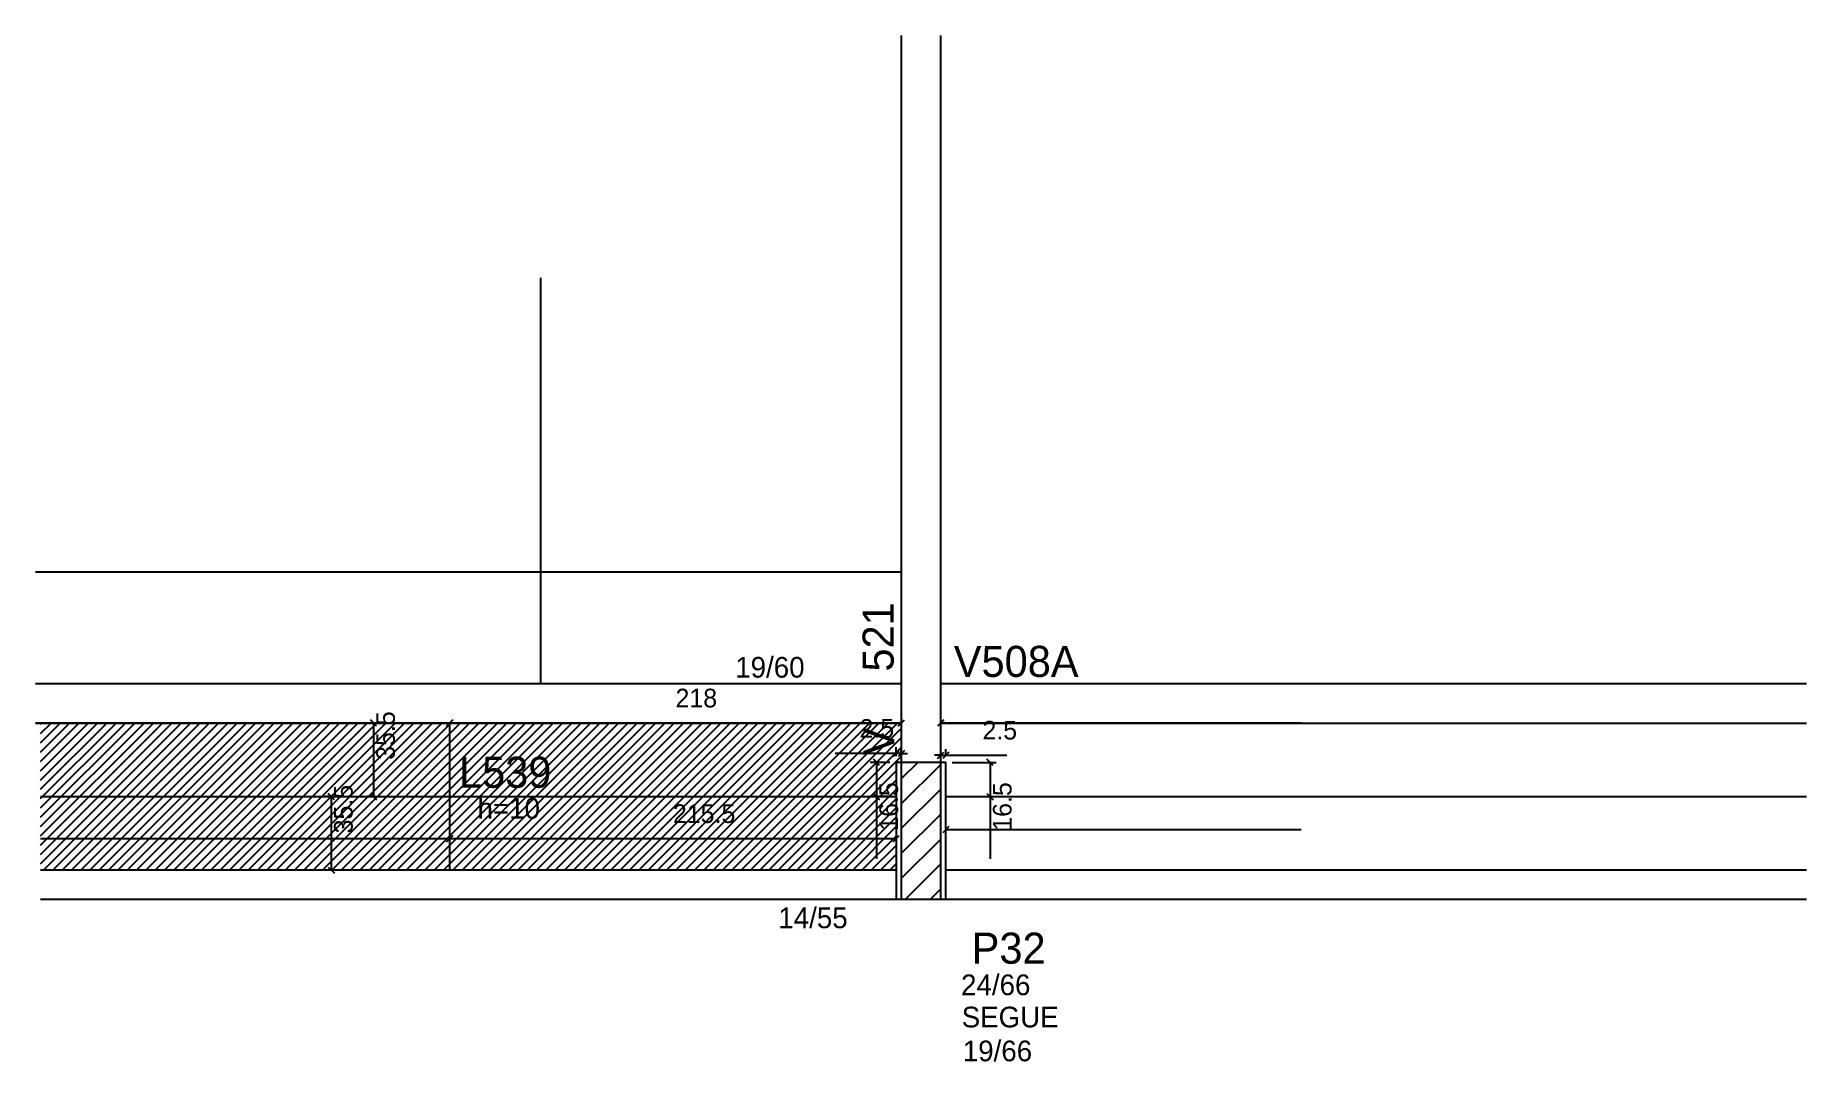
# Model space of a CAD drawing. Header units: metres. Extents: x 5363 to 6218, y 2392 to 2887.
import ezdxf

# ---------------------------------------------------------------- set-up
doc = ezdxf.new("R2010")
doc.units = ezdxf.units.M
for name, color, linetype in [('3', 7, 'Continuous'), ('4', 7, 'Continuous'), ('7', 7, 'Continuous'), ('COTA', 7, 'Continuous'), ('Painéis', 7, 'Continuous'), ('REAPROVEITAMENTO', 7, 'Continuous')]:
    doc.layers.add(name, color=color, linetype=linetype)

msp = doc.modelspace()

# ---------------------------------------------------------------- hatches: boundary and pattern name
at = {"layer": 'REAPROVEITAMENTO'}
h = msp.add_hatch(dxfattribs=at)
h.set_pattern_fill('ANSI31')
h.paths.add_polyline_path([(5780.53, 2535.94), (5778.03, 2535.94), (5778.22, 2483.94), (5365.22, 2483.94), (5365.22, 2554.94), (5780.72, 2554.94), (5780.53, 2535.94)])

# ---------------------------------------------------------------- linework, layer by layer
at = {"layer": '3', "color": 3, "lineweight": 25}
for p, q in [((5780.72, 2573.94), (5780.72, 2554.94)), ((5780.72, 2528.04), (5788.62, 2535.94)), ((5780.72, 2516.02), (5799.72, 2535.02)), ((5780.72, 2504), (5799.72, 2523)), ((5780.72, 2491.98), (5799.72, 2510.98)), ((5780.72, 2479.96), (5799.72, 2498.96)), ((5782.72, 2469.94), (5799.72, 2486.94)), ((5794.74, 2469.94), (5799.72, 2474.92))]:
    msp.add_line(p, q, dxfattribs=at)
for points in [[(5780.72, 2886.94), (5780.72, 2573.94)], [(5799.72, 2554.94), (5799.72, 2886.94)], [(5780.72, 2573.94), (5362.72, 2573.94)], [(6217.72, 2573.94), (5799.72, 2573.94)], [(5362.72, 2554.94), (5780.72, 2554.94)], [(5780.72, 2554.94), (5780.72, 2535.94)], [(5799.72, 2554.94), (6217.72, 2554.94)], [(5799.72, 2535.94), (5799.72, 2554.94)], [(5778.22, 2483.94), (5365.22, 2483.94)], [(6217.72, 2483.94), (5802.22, 2483.94)], [(5365.22, 2469.94), (5778.22, 2469.94)], [(5802.22, 2469.94), (6217.72, 2469.94)]]:
    msp.add_lwpolyline(points, dxfattribs=at)
at = {"layer": '7', "color": 7, "lineweight": 25}
for points in [[(5778.22, 2469.94), (5802.22, 2469.94), (5802.22, 2535.94), (5778.22, 2535.94), (5778.22, 2469.94)], [(5780.72, 2469.94), (5799.72, 2469.94), (5799.72, 2535.94), (5780.72, 2535.94), (5780.72, 2469.94)]]:
    msp.add_lwpolyline(points, dxfattribs=at)
at = {"layer": 'COTA', "color": 4, "lineweight": 25}
for p, q in [((5562.72, 2554.94), (5362.72, 2554.94)), ((5523.69, 2554.94), (5522.94, 2554.94)), ((5525.94, 2554.94), (5525.94, 2519.44)), ((5780.72, 2554.94), (5562.72, 2554.94)), ((5973.72, 2554.94), (5799.72, 2554.94)), ((5778.22, 2540.25), (5748.86, 2540.25)), ((5778.22, 2538.94), (5778.22, 2543.25)), ((5780.72, 2540.25), (5778.22, 2540.25)), ((5780.72, 2538.94), (5780.72, 2543.25)), ((5780.72, 2540.25), (5783.72, 2540.25)), ((5799.72, 2539.42), (5796.72, 2539.42)), ((5799.72, 2538.94), (5799.72, 2542.42)), ((5799.72, 2539.42), (5802.22, 2539.42)), ((5802.22, 2538.94), (5802.22, 2542.42)), ((5802.22, 2539.42), (5831.58, 2539.42)), ((5775.22, 2535.94), (5765.75, 2535.94)), ((5768.75, 2535.94), (5768.75, 2519.44)), ((5805.22, 2535.94), (5826.53, 2535.94)), ((5823.53, 2535.94), (5823.53, 2519.44)), ((5504.45, 2519.44), (5502.56, 2519.44)), ((5505.56, 2519.44), (5505.56, 2483.94)), ((5523.69, 2519.44), (5522.94, 2519.44)), ((5775.22, 2519.44), (5765.75, 2519.44)), ((5768.75, 2519.44), (5768.75, 2489.47)), ((5805.22, 2519.44), (5826.53, 2519.44)), ((5823.53, 2519.44), (5823.53, 2489.47)), ((5562.72, 2499.1), (5365.22, 2499.1)), ((5778.22, 2499.1), (5562.72, 2499.1)), ((5973.72, 2503.46), (5802.22, 2503.46)), ((5504.45, 2483.94), (5502.56, 2483.94))]:
    msp.add_line(p, q, dxfattribs=at)
at = {"layer": 'COTA', "color": 0, "lineweight": 25}
for p, q in [((5527.44, 2553.44), (5524.44, 2556.44)), ((5564.22, 2556.44), (5561.22, 2553.44)), ((5561.22, 2553.44), (5564.22, 2556.44)), ((5779.22, 2553.44), (5782.22, 2556.44)), ((5801.22, 2556.44), (5798.22, 2553.44)), ((5776.72, 2538.75), (5779.72, 2541.75)), ((5782.22, 2541.75), (5779.22, 2538.75)), ((5798.22, 2537.92), (5801.22, 2540.92)), ((5803.72, 2540.92), (5800.72, 2537.92)), ((5770.25, 2534.44), (5767.25, 2537.44)), ((5825.03, 2534.44), (5822.03, 2537.44)), ((5507.06, 2517.94), (5504.06, 2520.94)), ((5524.44, 2520.94), (5527.44, 2517.94)), ((5767.25, 2520.94), (5770.25, 2517.94)), ((5822.03, 2520.94), (5825.03, 2517.94)), ((5564.22, 2500.6), (5561.22, 2497.6)), ((5561.22, 2497.6), (5564.22, 2500.6)), ((5776.72, 2497.6), (5779.72, 2500.6)), ((5803.72, 2504.96), (5800.72, 2501.96)), ((5504.06, 2485.44), (5507.06, 2482.44))]:
    msp.add_line(p, q, dxfattribs=at)
at = {"layer": 'Painéis', "color": 200, "lineweight": 25}
for p, q in [((5606.72, 2573.94), (5606.72, 2769.94)), ((5362.72, 2627.94), (5780.72, 2627.94)), ((5562.72, 2483.94), (5562.72, 2554.94)), ((5365.22, 2519.44), (5778.22, 2519.44)), ((5802.22, 2519.44), (6217.72, 2519.44))]:
    msp.add_line(p, q, dxfattribs=at)

# ---------------------------------------------------------------- texts
at = {"layer": '3', "color": 3, "lineweight": 25}
for s, p in [('19/60', (5700.55, 2576.88)), ('h=10', (5576.16, 2508.78)), ('14/55', (5721.35, 2455.91)), ('24/66', (5809.58, 2423.57)), ('SEGUE', (5809.86, 2408.02)), ('19/66', (5810.4, 2391.66))]:
    msp.add_text(s, height=10, dxfattribs=at).set_placement(p)
at = {"layer": '4', "color": 4, "lineweight": 25}
for s, p in [('521', (5777.02, 2579.81)), ('V', (5777.39, 2539.43))]:
    msp.add_text(s, height=15, rotation=90, dxfattribs=at).set_placement(p)
for s, p in [('V508A', (5806.06, 2577.23)), ('L539', (5567.19, 2523.7)), ('P32', (5814.69, 2438.77))]:
    msp.add_text(s, height=15, dxfattribs=at).set_placement(p)
at = {"layer": 'COTA', "color": 240, "lineweight": 25}
for s, p in [('218', (5671.72, 2562.53)), ('2.5', (5760.54, 2547.85)), ('2.5', (5819.9, 2547.02)), ('215.5', (5670.47, 2506.7))]:
    msp.add_text(s, height=9, dxfattribs=at).set_placement(p)
for s, p in [('35.5', (5536.24, 2537.19)), ('35.5', (5515.86, 2501.69)), ('16.5', (5779.15, 2502.96)), ('16.5', (5833.93, 2502.96))]:
    msp.add_text(s, height=9, rotation=90, dxfattribs=at).set_placement(p)

doc.saveas('drawing.dxf')
